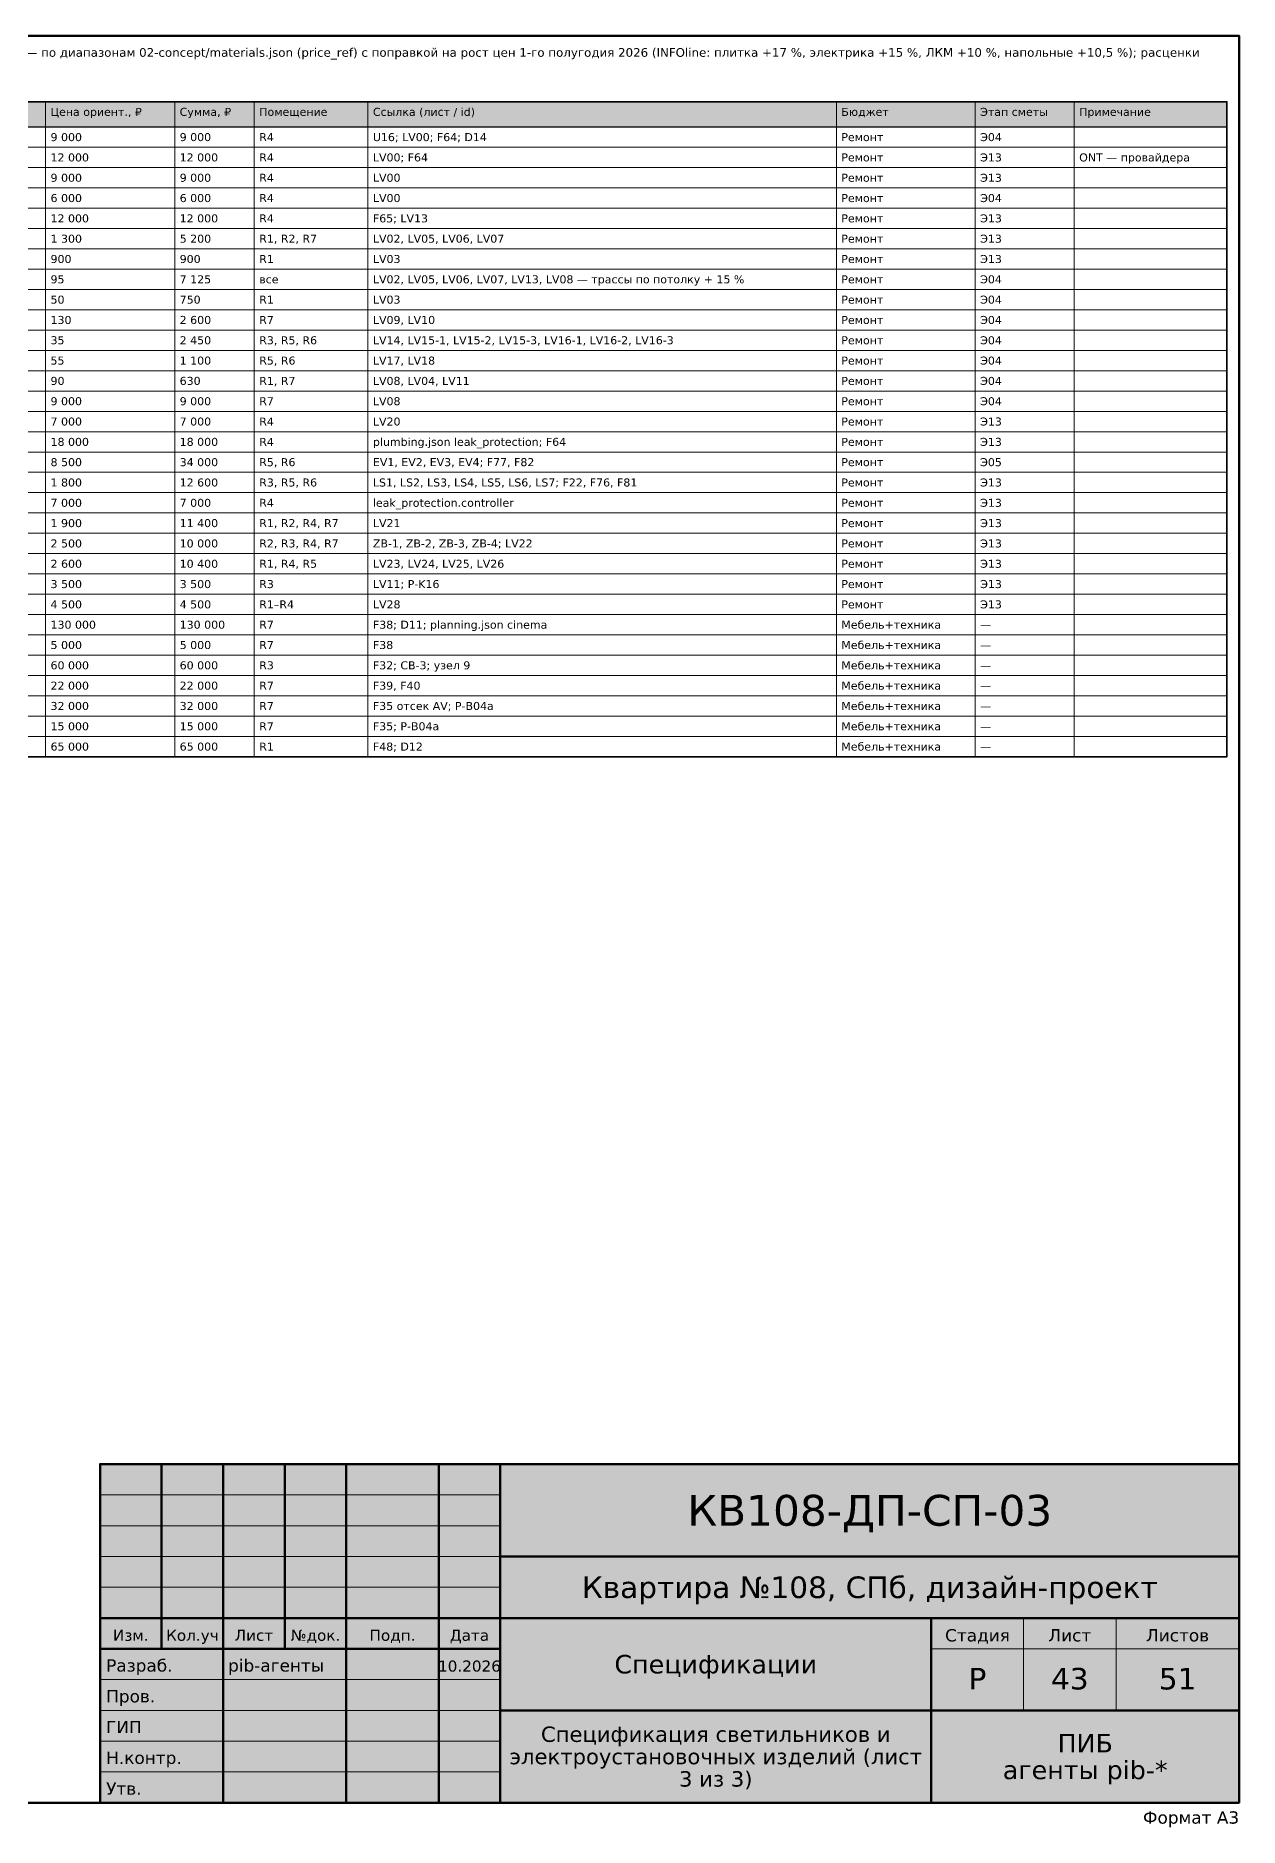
# Model space of a CAD drawing. Header units: millimetres. Extents: x 20 to 415, y 1 to 292.
# Drawn here: x 219.6 to 415, y 1 to 292 of the extents above; entities that cross this region are included whole.
import ezdxf
from ezdxf.enums import TextEntityAlignment as Align

# ---------------------------------------------------------------- set-up
doc = ezdxf.new("R2010")
doc.units = ezdxf.units.MM
doc.layers.add('FRAME', color=7, linetype='CONTINUOUS')
doc.layers.add('TEXT', color=7, linetype='CONTINUOUS')
doc.styles.add('GOST', font='DejaVuSans.ttf')

msp = doc.modelspace()

# ---------------------------------------------------------------- hatches: boundary and pattern name
at = {"layer": 'FRAME', "true_color": 0xffffff}
h = msp.add_hatch(color=7, dxfattribs=at)
h.dxf.hatch_style = 1
h.paths.add_polyline_path([(230, 5), (415, 5), (415, 60), (230, 60)])
at = {"layer": 'TEXT', "true_color": 0xe6e6e6}
h = msp.add_hatch(color=7, dxfattribs=at)
h.dxf.hatch_style = 1
h.paths.add_polyline_path([(22, 277.2), (413, 277.2), (413, 281.3), (22, 281.3)])

# ---------------------------------------------------------------- linework, layer by layer
at = {"layer": 'FRAME', "color": 7, "lineweight": 50}
for points in [[(20, 5), (415, 5), (415, 292), (20, 292)], [(230, 5), (415, 5), (415, 60), (230, 60)]]:
    msp.add_lwpolyline(points, close=True, dxfattribs=at)
for points in [[(240, 30), (240, 60)], [(250, 5), (250, 60)], [(260, 30), (260, 60)], [(270, 5), (270, 60)], [(285, 5), (285, 60)], [(295, 5), (295, 60)], [(295, 45), (415, 45)], [(230, 35), (295, 35)], [(295, 35), (415, 35)], [(365, 5), (365, 35)], [(230, 30), (295, 30)], [(295, 20), (415, 20)]]:
    msp.add_lwpolyline(points, dxfattribs=at)
at = {"layer": 'FRAME', "color": 7, "lineweight": 20}
for points in [[(230, 55), (295, 55)], [(230, 50), (295, 50)], [(230, 45), (295, 45)], [(230, 40), (295, 40)], [(380, 20), (380, 35)], [(395, 20), (395, 35)], [(365, 30), (415, 30)], [(230, 25), (295, 25)], [(230, 20), (295, 20)], [(230, 15), (295, 15)], [(230, 10), (295, 10)]]:
    msp.add_lwpolyline(points, dxfattribs=at)
at = {"layer": 'TEXT', "color": 7, "lineweight": 25}
msp.add_lwpolyline([(22, 277.2), (413, 277.2), (413, 281.3), (22, 281.3)], close=True, dxfattribs=at)
at = {"layer": 'TEXT', "color": 7, "lineweight": 35}
msp.add_lwpolyline([(22, 174.9), (413, 174.9), (413, 281.3), (22, 281.3)], close=True, dxfattribs=at)
at = {"layer": 'TEXT', "color": 7, "lineweight": 15}
for points in [[(221.17, 281.3), (221.17, 277.2)], [(242.14, 281.3), (242.14, 277.2)], [(255.06, 281.3), (255.06, 277.2)], [(273.52, 281.3), (273.52, 277.2)], [(349.59, 281.3), (349.59, 277.2)], [(372.15, 281.3), (372.15, 277.2)], [(388.22, 281.3), (388.22, 277.2)], [(413, 281.3), (413, 277.2)], [(221.17, 277.2), (221.17, 273.9)], [(242.14, 277.2), (242.14, 273.9)], [(255.06, 277.2), (255.06, 273.9)], [(273.52, 277.2), (273.52, 273.9)], [(349.59, 277.2), (349.59, 273.9)], [(372.15, 277.2), (372.15, 273.9)], [(388.22, 277.2), (388.22, 273.9)], [(413, 277.2), (413, 273.9)], [(221.17, 273.9), (221.17, 270.6)], [(242.14, 273.9), (242.14, 270.6)], [(255.06, 273.9), (255.06, 270.6)], [(273.52, 273.9), (273.52, 270.6)], [(349.59, 273.9), (349.59, 270.6)], [(372.15, 273.9), (372.15, 270.6)], [(388.22, 273.9), (388.22, 270.6)], [(413, 273.9), (413, 270.6)], [(221.17, 270.6), (221.17, 267.3)], [(242.14, 270.6), (242.14, 267.3)], [(255.06, 270.6), (255.06, 267.3)], [(273.52, 270.6), (273.52, 267.3)], [(349.59, 270.6), (349.59, 267.3)], [(372.15, 270.6), (372.15, 267.3)], [(388.22, 270.6), (388.22, 267.3)], [(413, 270.6), (413, 267.3)], [(221.17, 267.3), (221.17, 264)], [(242.14, 267.3), (242.14, 264)], [(255.06, 267.3), (255.06, 264)], [(273.52, 267.3), (273.52, 264)], [(349.59, 267.3), (349.59, 264)], [(372.15, 267.3), (372.15, 264)], [(388.22, 267.3), (388.22, 264)], [(413, 267.3), (413, 264)], [(221.17, 264), (221.17, 260.7)], [(242.14, 264), (242.14, 260.7)], [(255.06, 264), (255.06, 260.7)], [(273.52, 264), (273.52, 260.7)], [(349.59, 264), (349.59, 260.7)], [(372.15, 264), (372.15, 260.7)], [(388.22, 264), (388.22, 260.7)], [(413, 264), (413, 260.7)], [(221.17, 260.7), (221.17, 257.4)], [(242.14, 260.7), (242.14, 257.4)], [(255.06, 260.7), (255.06, 257.4)], [(273.52, 260.7), (273.52, 257.4)], [(349.59, 260.7), (349.59, 257.4)], [(372.15, 260.7), (372.15, 257.4)], [(388.22, 260.7), (388.22, 257.4)], [(413, 260.7), (413, 257.4)], [(221.17, 257.4), (221.17, 254.1)], [(242.14, 257.4), (242.14, 254.1)], [(255.06, 257.4), (255.06, 254.1)], [(273.52, 257.4), (273.52, 254.1)], [(349.59, 257.4), (349.59, 254.1)], [(372.15, 257.4), (372.15, 254.1)], [(388.22, 257.4), (388.22, 254.1)], [(413, 257.4), (413, 254.1)], [(221.17, 254.1), (221.17, 250.8)], [(242.14, 254.1), (242.14, 250.8)], [(255.06, 254.1), (255.06, 250.8)], [(273.52, 254.1), (273.52, 250.8)], [(349.59, 254.1), (349.59, 250.8)], [(372.15, 254.1), (372.15, 250.8)], [(388.22, 254.1), (388.22, 250.8)], [(413, 254.1), (413, 250.8)], [(221.17, 250.8), (221.17, 247.5)], [(242.14, 250.8), (242.14, 247.5)], [(255.06, 250.8), (255.06, 247.5)], [(273.52, 250.8), (273.52, 247.5)], [(349.59, 250.8), (349.59, 247.5)], [(372.15, 250.8), (372.15, 247.5)], [(388.22, 250.8), (388.22, 247.5)], [(413, 250.8), (413, 247.5)], [(221.17, 247.5), (221.17, 244.2)], [(242.14, 247.5), (242.14, 244.2)], [(255.06, 247.5), (255.06, 244.2)], [(273.52, 247.5), (273.52, 244.2)], [(349.59, 247.5), (349.59, 244.2)], [(372.15, 247.5), (372.15, 244.2)], [(388.22, 247.5), (388.22, 244.2)], [(413, 247.5), (413, 244.2)], [(221.17, 244.2), (221.17, 240.9)], [(242.14, 244.2), (242.14, 240.9)], [(255.06, 244.2), (255.06, 240.9)], [(273.52, 244.2), (273.52, 240.9)], [(349.59, 244.2), (349.59, 240.9)], [(372.15, 244.2), (372.15, 240.9)], [(388.22, 244.2), (388.22, 240.9)], [(413, 244.2), (413, 240.9)], [(221.17, 240.9), (221.17, 237.6)], [(242.14, 240.9), (242.14, 237.6)], [(255.06, 240.9), (255.06, 237.6)], [(273.52, 240.9), (273.52, 237.6)], [(349.59, 240.9), (349.59, 237.6)], [(372.15, 240.9), (372.15, 237.6)], [(388.22, 240.9), (388.22, 237.6)], [(413, 240.9), (413, 237.6)], [(221.17, 237.6), (221.17, 234.3)], [(242.14, 237.6), (242.14, 234.3)], [(255.06, 237.6), (255.06, 234.3)], [(273.52, 237.6), (273.52, 234.3)], [(349.59, 237.6), (349.59, 234.3)], [(372.15, 237.6), (372.15, 234.3)], [(388.22, 237.6), (388.22, 234.3)], [(413, 237.6), (413, 234.3)], [(221.17, 234.3), (221.17, 231)], [(242.14, 234.3), (242.14, 231)], [(255.06, 234.3), (255.06, 231)], [(273.52, 234.3), (273.52, 231)], [(349.59, 234.3), (349.59, 231)], [(372.15, 234.3), (372.15, 231)], [(388.22, 234.3), (388.22, 231)], [(413, 234.3), (413, 231)], [(221.17, 231), (221.17, 227.7)], [(242.14, 231), (242.14, 227.7)], [(255.06, 231), (255.06, 227.7)], [(273.52, 231), (273.52, 227.7)], [(349.59, 231), (349.59, 227.7)], [(372.15, 231), (372.15, 227.7)], [(388.22, 231), (388.22, 227.7)], [(413, 231), (413, 227.7)], [(221.17, 227.7), (221.17, 224.4)], [(242.14, 227.7), (242.14, 224.4)], [(255.06, 227.7), (255.06, 224.4)], [(273.52, 227.7), (273.52, 224.4)], [(349.59, 227.7), (349.59, 224.4)], [(372.15, 227.7), (372.15, 224.4)], [(388.22, 227.7), (388.22, 224.4)], [(413, 227.7), (413, 224.4)], [(221.17, 224.4), (221.17, 221.1)], [(242.14, 224.4), (242.14, 221.1)], [(255.06, 224.4), (255.06, 221.1)], [(273.52, 224.4), (273.52, 221.1)], [(349.59, 224.4), (349.59, 221.1)], [(372.15, 224.4), (372.15, 221.1)], [(388.22, 224.4), (388.22, 221.1)], [(413, 224.4), (413, 221.1)], [(221.17, 221.1), (221.17, 217.8)], [(242.14, 221.1), (242.14, 217.8)], [(255.06, 221.1), (255.06, 217.8)], [(273.52, 221.1), (273.52, 217.8)], [(349.59, 221.1), (349.59, 217.8)], [(372.15, 221.1), (372.15, 217.8)], [(388.22, 221.1), (388.22, 217.8)], [(413, 221.1), (413, 217.8)], [(221.17, 217.8), (221.17, 214.5)], [(242.14, 217.8), (242.14, 214.5)], [(255.06, 217.8), (255.06, 214.5)], [(273.52, 217.8), (273.52, 214.5)], [(349.59, 217.8), (349.59, 214.5)], [(372.15, 217.8), (372.15, 214.5)], [(388.22, 217.8), (388.22, 214.5)], [(413, 217.8), (413, 214.5)], [(221.17, 214.5), (221.17, 211.2)], [(242.14, 214.5), (242.14, 211.2)], [(255.06, 214.5), (255.06, 211.2)], [(273.52, 214.5), (273.52, 211.2)], [(349.59, 214.5), (349.59, 211.2)], [(372.15, 214.5), (372.15, 211.2)], [(388.22, 214.5), (388.22, 211.2)], [(413, 214.5), (413, 211.2)], [(221.17, 211.2), (221.17, 207.9)], [(242.14, 211.2), (242.14, 207.9)], [(255.06, 211.2), (255.06, 207.9)], [(273.52, 211.2), (273.52, 207.9)], [(349.59, 211.2), (349.59, 207.9)], [(372.15, 211.2), (372.15, 207.9)], [(388.22, 211.2), (388.22, 207.9)], [(413, 211.2), (413, 207.9)], [(221.17, 207.9), (221.17, 204.6)], [(242.14, 207.9), (242.14, 204.6)], [(255.06, 207.9), (255.06, 204.6)], [(273.52, 207.9), (273.52, 204.6)], [(349.59, 207.9), (349.59, 204.6)], [(372.15, 207.9), (372.15, 204.6)], [(388.22, 207.9), (388.22, 204.6)], [(413, 207.9), (413, 204.6)], [(221.17, 204.6), (221.17, 201.3)], [(242.14, 204.6), (242.14, 201.3)], [(255.06, 204.6), (255.06, 201.3)], [(273.52, 204.6), (273.52, 201.3)], [(349.59, 204.6), (349.59, 201.3)], [(372.15, 204.6), (372.15, 201.3)], [(388.22, 204.6), (388.22, 201.3)], [(413, 204.6), (413, 201.3)], [(221.17, 201.3), (221.17, 198)], [(242.14, 201.3), (242.14, 198)], [(255.06, 201.3), (255.06, 198)], [(273.52, 201.3), (273.52, 198)], [(349.59, 201.3), (349.59, 198)], [(372.15, 201.3), (372.15, 198)], [(388.22, 201.3), (388.22, 198)], [(413, 201.3), (413, 198)], [(221.17, 198), (221.17, 194.7)], [(242.14, 198), (242.14, 194.7)], [(255.06, 198), (255.06, 194.7)], [(273.52, 198), (273.52, 194.7)], [(349.59, 198), (349.59, 194.7)], [(372.15, 198), (372.15, 194.7)], [(388.22, 198), (388.22, 194.7)], [(413, 198), (413, 194.7)], [(221.17, 194.7), (221.17, 191.4)], [(242.14, 194.7), (242.14, 191.4)], [(255.06, 194.7), (255.06, 191.4)], [(273.52, 194.7), (273.52, 191.4)], [(349.59, 194.7), (349.59, 191.4)], [(372.15, 194.7), (372.15, 191.4)], [(388.22, 194.7), (388.22, 191.4)], [(413, 194.7), (413, 191.4)], [(221.17, 191.4), (221.17, 188.1)], [(242.14, 191.4), (242.14, 188.1)], [(255.06, 191.4), (255.06, 188.1)], [(273.52, 191.4), (273.52, 188.1)], [(349.59, 191.4), (349.59, 188.1)], [(372.15, 191.4), (372.15, 188.1)], [(388.22, 191.4), (388.22, 188.1)], [(413, 191.4), (413, 188.1)], [(221.17, 188.1), (221.17, 184.8)], [(242.14, 188.1), (242.14, 184.8)], [(255.06, 188.1), (255.06, 184.8)], [(273.52, 188.1), (273.52, 184.8)], [(349.59, 188.1), (349.59, 184.8)], [(372.15, 188.1), (372.15, 184.8)], [(388.22, 188.1), (388.22, 184.8)], [(413, 188.1), (413, 184.8)], [(221.17, 184.8), (221.17, 181.5)], [(242.14, 184.8), (242.14, 181.5)], [(255.06, 184.8), (255.06, 181.5)], [(273.52, 184.8), (273.52, 181.5)], [(349.59, 184.8), (349.59, 181.5)], [(372.15, 184.8), (372.15, 181.5)], [(388.22, 184.8), (388.22, 181.5)], [(413, 184.8), (413, 181.5)], [(221.17, 181.5), (221.17, 178.2)], [(242.14, 181.5), (242.14, 178.2)], [(255.06, 181.5), (255.06, 178.2)], [(273.52, 181.5), (273.52, 178.2)], [(349.59, 181.5), (349.59, 178.2)], [(372.15, 181.5), (372.15, 178.2)], [(388.22, 181.5), (388.22, 178.2)], [(413, 181.5), (413, 178.2)], [(221.17, 178.2), (221.17, 174.9)], [(242.14, 178.2), (242.14, 174.9)], [(255.06, 178.2), (255.06, 174.9)], [(273.52, 178.2), (273.52, 174.9)], [(349.59, 178.2), (349.59, 174.9)], [(372.15, 178.2), (372.15, 174.9)], [(388.22, 178.2), (388.22, 174.9)], [(413, 178.2), (413, 174.9)]]:
    msp.add_lwpolyline(points, dxfattribs=at)
for points in [[(22, 273.9), (413, 273.9), (413, 277.2), (22, 277.2)], [(22, 270.6), (413, 270.6), (413, 273.9), (22, 273.9)], [(22, 267.3), (413, 267.3), (413, 270.6), (22, 270.6)], [(22, 264), (413, 264), (413, 267.3), (22, 267.3)], [(22, 260.7), (413, 260.7), (413, 264), (22, 264)], [(22, 257.4), (413, 257.4), (413, 260.7), (22, 260.7)], [(22, 254.1), (413, 254.1), (413, 257.4), (22, 257.4)], [(22, 250.8), (413, 250.8), (413, 254.1), (22, 254.1)], [(22, 247.5), (413, 247.5), (413, 250.8), (22, 250.8)], [(22, 244.2), (413, 244.2), (413, 247.5), (22, 247.5)], [(22, 240.9), (413, 240.9), (413, 244.2), (22, 244.2)], [(22, 237.6), (413, 237.6), (413, 240.9), (22, 240.9)], [(22, 234.3), (413, 234.3), (413, 237.6), (22, 237.6)], [(22, 231), (413, 231), (413, 234.3), (22, 234.3)], [(22, 227.7), (413, 227.7), (413, 231), (22, 231)], [(22, 224.4), (413, 224.4), (413, 227.7), (22, 227.7)], [(22, 221.1), (413, 221.1), (413, 224.4), (22, 224.4)], [(22, 217.8), (413, 217.8), (413, 221.1), (22, 221.1)], [(22, 214.5), (413, 214.5), (413, 217.8), (22, 217.8)], [(22, 211.2), (413, 211.2), (413, 214.5), (22, 214.5)], [(22, 207.9), (413, 207.9), (413, 211.2), (22, 211.2)], [(22, 204.6), (413, 204.6), (413, 207.9), (22, 207.9)], [(22, 201.3), (413, 201.3), (413, 204.6), (22, 204.6)], [(22, 198), (413, 198), (413, 201.3), (22, 201.3)], [(22, 194.7), (413, 194.7), (413, 198), (22, 198)], [(22, 191.4), (413, 191.4), (413, 194.7), (22, 194.7)], [(22, 188.1), (413, 188.1), (413, 191.4), (22, 191.4)], [(22, 184.8), (413, 184.8), (413, 188.1), (22, 188.1)], [(22, 181.5), (413, 181.5), (413, 184.8), (22, 184.8)], [(22, 178.2), (413, 178.2), (413, 181.5), (22, 181.5)], [(22, 174.9), (413, 174.9), (413, 178.2), (22, 178.2)]]:
    msp.add_lwpolyline(points, close=True, dxfattribs=at)

# ---------------------------------------------------------------- texts
at = {"layer": 'FRAME', "color": 7, "style": 'GOST'}
for s, height, p in [('КВ108-ДП-СП-03', 5, (355, 50)), ('Квартира №108, СПб, дизайн-проект', 3.5, (355, 38.25)), ('Изм.', 1.8, (235, 31.3)), ('Кол.уч', 1.8, (245, 31.3)), ('Лист', 1.8, (255, 31.3)), ('№док.', 1.8, (265, 31.3)), ('Подп.', 1.8, (277.5, 31.3)), ('Дата', 1.8, (290, 31.3)), ('Стадия', 2, (372.5, 31.2)), ('Лист', 2, (387.5, 31.2)), ('Листов', 2, (405, 31.2)), ('10.2026', 1.8, (290, 26.3)), ('Спецификации', 3, (330, 26)), ('Р', 3.5, (372.5, 23.4)), ('43', 3.5, (387.5, 23.4)), ('51', 3.5, (405, 23.4)), ('Спецификация светильников и', 2.5, (330, 14.88)), ('ПИБ', 3, (390, 13.18)), ('электроустановочных изделий (лист', 2.5, (330, 11.25)), ('агенты pib-*', 3, (390, 8.83)), ('3 из 3)', 2.5, (330, 7.62))]:
    msp.add_text(s, height=height, dxfattribs=at).set_placement(p, align=Align.CENTER)
for s, p in [('Разраб.', (231, 26.3)), ('pib-агенты', (250.8, 26.3)), ('Пров.', (231, 21.3)), ('ГИП', (231, 16.3)), ('Н.контр.', (231, 11.3)), ('Утв.', (231, 6.3))]:
    msp.add_text(s, height=2, dxfattribs=at).set_placement(p)
msp.add_text('Формат A3', height=2, dxfattribs=at).set_placement((415, 1.6), align=Align.RIGHT)
at = {"layer": 'TEXT', "color": 7, "style": 'GOST'}
for s, height, p in [('Цены — ориентировочные для Санкт-Петербурга на 10.2026 (средний сегмент, розница/подрядчики), не являются офертой и подлежат проверке у поставщиков перед закупкой. Материалы — по диапазонам 02-concept/materials.json (price_ref) с поправкой на рост цен 1-го полугодия 2026 (INFOline: плитка +17 %, электрика +15 %, ЛКМ +10 %, напольные +10,5 %); расценки', 1.4, (22, 288.6)), ('Цена ориент., ₽', 1.3, (221.97, 279)), ('Сумма, ₽', 1.3, (242.94, 279)), ('Помещение', 1.3, (255.86, 279)), ('Ссылка (лист / id)', 1.3, (274.32, 279)), ('Бюджет', 1.3, (350.39, 279)), ('Этап сметы', 1.3, (372.95, 279)), ('Примечание', 1.3, (389.02, 279)), ('9 000', 1.3, (221.97, 274.9)), ('9 000', 1.3, (242.94, 274.9)), ('R4', 1.3, (255.86, 274.9)), ('U16; LV00; F64; D14', 1.3, (274.32, 274.9)), ('Ремонт', 1.3, (350.39, 274.9)), ('Э04', 1.3, (372.95, 274.9)), ('12 000', 1.3, (221.97, 271.6)), ('12 000', 1.3, (242.94, 271.6)), ('R4', 1.3, (255.86, 271.6)), ('LV00; F64', 1.3, (274.32, 271.6)), ('Ремонт', 1.3, (350.39, 271.6)), ('Э13', 1.3, (372.95, 271.6)), ('ONT — провайдера', 1.3, (389.02, 271.6)), ('9 000', 1.3, (221.97, 268.3)), ('9 000', 1.3, (242.94, 268.3)), ('R4', 1.3, (255.86, 268.3)), ('LV00', 1.3, (274.32, 268.3)), ('Ремонт', 1.3, (350.39, 268.3)), ('Э13', 1.3, (372.95, 268.3)), ('6 000', 1.3, (221.97, 265)), ('6 000', 1.3, (242.94, 265)), ('R4', 1.3, (255.86, 265)), ('LV00', 1.3, (274.32, 265)), ('Ремонт', 1.3, (350.39, 265)), ('Э04', 1.3, (372.95, 265)), ('12 000', 1.3, (221.97, 261.7)), ('12 000', 1.3, (242.94, 261.7)), ('R4', 1.3, (255.86, 261.7)), ('F65; LV13', 1.3, (274.32, 261.7)), ('Ремонт', 1.3, (350.39, 261.7)), ('Э13', 1.3, (372.95, 261.7)), ('1 300', 1.3, (221.97, 258.4)), ('5 200', 1.3, (242.94, 258.4)), ('R1, R2, R7', 1.3, (255.86, 258.4)), ('LV02, LV05, LV06, LV07', 1.3, (274.32, 258.4)), ('Ремонт', 1.3, (350.39, 258.4)), ('Э13', 1.3, (372.95, 258.4)), ('900', 1.3, (221.97, 255.1)), ('900', 1.3, (242.94, 255.1)), ('R1', 1.3, (255.86, 255.1)), ('LV03', 1.3, (274.32, 255.1)), ('Ремонт', 1.3, (350.39, 255.1)), ('Э13', 1.3, (372.95, 255.1)), ('95', 1.3, (221.97, 251.8)), ('7 125', 1.3, (242.94, 251.8)), ('все', 1.3, (255.86, 251.8)), ('LV02, LV05, LV06, LV07, LV13, LV08 — трассы по потолку + 15 %', 1.3, (274.32, 251.8)), ('Ремонт', 1.3, (350.39, 251.8)), ('Э04', 1.3, (372.95, 251.8)), ('50', 1.3, (221.97, 248.5)), ('750', 1.3, (242.94, 248.5)), ('R1', 1.3, (255.86, 248.5)), ('LV03', 1.3, (274.32, 248.5)), ('Ремонт', 1.3, (350.39, 248.5)), ('Э04', 1.3, (372.95, 248.5)), ('130', 1.3, (221.97, 245.2)), ('2 600', 1.3, (242.94, 245.2)), ('R7', 1.3, (255.86, 245.2)), ('LV09, LV10', 1.3, (274.32, 245.2)), ('Ремонт', 1.3, (350.39, 245.2)), ('Э04', 1.3, (372.95, 245.2)), ('35', 1.3, (221.97, 241.9)), ('2 450', 1.3, (242.94, 241.9)), ('R3, R5, R6', 1.3, (255.86, 241.9)), ('LV14, LV15-1, LV15-2, LV15-3, LV16-1, LV16-2, LV16-3', 1.3, (274.32, 241.9)), ('Ремонт', 1.3, (350.39, 241.9)), ('Э04', 1.3, (372.95, 241.9)), ('55', 1.3, (221.97, 238.6)), ('1 100', 1.3, (242.94, 238.6)), ('R5, R6', 1.3, (255.86, 238.6)), ('LV17, LV18', 1.3, (274.32, 238.6)), ('Ремонт', 1.3, (350.39, 238.6)), ('Э04', 1.3, (372.95, 238.6)), ('90', 1.3, (221.97, 235.3)), ('630', 1.3, (242.94, 235.3)), ('R1, R7', 1.3, (255.86, 235.3)), ('LV08, LV04, LV11', 1.3, (274.32, 235.3)), ('Ремонт', 1.3, (350.39, 235.3)), ('Э04', 1.3, (372.95, 235.3)), ('9 000', 1.3, (221.97, 232)), ('9 000', 1.3, (242.94, 232)), ('R7', 1.3, (255.86, 232)), ('LV08', 1.3, (274.32, 232)), ('Ремонт', 1.3, (350.39, 232)), ('Э04', 1.3, (372.95, 232)), ('7 000', 1.3, (221.97, 228.7)), ('7 000', 1.3, (242.94, 228.7)), ('R4', 1.3, (255.86, 228.7)), ('LV20', 1.3, (274.32, 228.7)), ('Ремонт', 1.3, (350.39, 228.7)), ('Э13', 1.3, (372.95, 228.7)), ('18 000', 1.3, (221.97, 225.4)), ('18 000', 1.3, (242.94, 225.4)), ('R4', 1.3, (255.86, 225.4)), ('plumbing.json leak_protection; F64', 1.3, (274.32, 225.4)), ('Ремонт', 1.3, (350.39, 225.4)), ('Э13', 1.3, (372.95, 225.4)), ('8 500', 1.3, (221.97, 222.1)), ('34 000', 1.3, (242.94, 222.1)), ('R5, R6', 1.3, (255.86, 222.1)), ('EV1, EV2, EV3, EV4; F77, F82', 1.3, (274.32, 222.1)), ('Ремонт', 1.3, (350.39, 222.1)), ('Э05', 1.3, (372.95, 222.1)), ('1 800', 1.3, (221.97, 218.8)), ('12 600', 1.3, (242.94, 218.8)), ('R3, R5, R6', 1.3, (255.86, 218.8)), ('LS1, LS2, LS3, LS4, LS5, LS6, LS7; F22, F76, F81', 1.3, (274.32, 218.8)), ('Ремонт', 1.3, (350.39, 218.8)), ('Э13', 1.3, (372.95, 218.8)), ('7 000', 1.3, (221.97, 215.5)), ('7 000', 1.3, (242.94, 215.5)), ('R4', 1.3, (255.86, 215.5)), ('leak_protection.controller', 1.3, (274.32, 215.5)), ('Ремонт', 1.3, (350.39, 215.5)), ('Э13', 1.3, (372.95, 215.5)), ('1 900', 1.3, (221.97, 212.2)), ('11 400', 1.3, (242.94, 212.2)), ('R1, R2, R4, R7', 1.3, (255.86, 212.2)), ('LV21', 1.3, (274.32, 212.2)), ('Ремонт', 1.3, (350.39, 212.2)), ('Э13', 1.3, (372.95, 212.2)), ('2 500', 1.3, (221.97, 208.9)), ('10 000', 1.3, (242.94, 208.9)), ('R2, R3, R4, R7', 1.3, (255.86, 208.9)), ('ZB-1, ZB-2, ZB-3, ZB-4; LV22', 1.3, (274.32, 208.9)), ('Ремонт', 1.3, (350.39, 208.9)), ('Э13', 1.3, (372.95, 208.9)), ('2 600', 1.3, (221.97, 205.6)), ('10 400', 1.3, (242.94, 205.6)), ('R1, R4, R5', 1.3, (255.86, 205.6)), ('LV23, LV24, LV25, LV26', 1.3, (274.32, 205.6)), ('Ремонт', 1.3, (350.39, 205.6)), ('Э13', 1.3, (372.95, 205.6)), ('3 500', 1.3, (221.97, 202.3)), ('3 500', 1.3, (242.94, 202.3)), ('R3', 1.3, (255.86, 202.3)), ('LV11; P-K16', 1.3, (274.32, 202.3)), ('Ремонт', 1.3, (350.39, 202.3)), ('Э13', 1.3, (372.95, 202.3)), ('4 500', 1.3, (221.97, 199)), ('4 500', 1.3, (242.94, 199)), ('R1–R4', 1.3, (255.86, 199)), ('LV28', 1.3, (274.32, 199)), ('Ремонт', 1.3, (350.39, 199)), ('Э13', 1.3, (372.95, 199)), ('130 000', 1.3, (221.97, 195.7)), ('130 000', 1.3, (242.94, 195.7)), ('R7', 1.3, (255.86, 195.7)), ('F38; D11; planning.json cinema', 1.3, (274.32, 195.7)), ('Мебель+техника', 1.3, (350.39, 195.7)), ('—', 1.3, (372.95, 195.7)), ('5 000', 1.3, (221.97, 192.4)), ('5 000', 1.3, (242.94, 192.4)), ('R7', 1.3, (255.86, 192.4)), ('F38', 1.3, (274.32, 192.4)), ('Мебель+техника', 1.3, (350.39, 192.4)), ('—', 1.3, (372.95, 192.4)), ('60 000', 1.3, (221.97, 189.1)), ('60 000', 1.3, (242.94, 189.1)), ('R3', 1.3, (255.86, 189.1)), ('F32; CB-3; узел 9', 1.3, (274.32, 189.1)), ('Мебель+техника', 1.3, (350.39, 189.1)), ('—', 1.3, (372.95, 189.1)), ('22 000', 1.3, (221.97, 185.8)), ('22 000', 1.3, (242.94, 185.8)), ('R7', 1.3, (255.86, 185.8)), ('F39, F40', 1.3, (274.32, 185.8)), ('Мебель+техника', 1.3, (350.39, 185.8)), ('—', 1.3, (372.95, 185.8)), ('32 000', 1.3, (221.97, 182.5)), ('32 000', 1.3, (242.94, 182.5)), ('R7', 1.3, (255.86, 182.5)), ('F35 отсек AV; P-B04a', 1.3, (274.32, 182.5)), ('Мебель+техника', 1.3, (350.39, 182.5)), ('15 000', 1.3, (221.97, 179.2)), ('15 000', 1.3, (242.94, 179.2)), ('R7', 1.3, (255.86, 179.2)), ('F35; P-B04a', 1.3, (274.32, 179.2)), ('Мебель+техника', 1.3, (350.39, 179.2)), ('—', 1.3, (372.95, 182.5)), ('—', 1.3, (372.95, 179.2)), ('65 000', 1.3, (221.97, 175.9)), ('65 000', 1.3, (242.94, 175.9)), ('R1', 1.3, (255.86, 175.9)), ('F48; D12', 1.3, (274.32, 175.9)), ('Мебель+техника', 1.3, (350.39, 175.9)), ('—', 1.3, (372.95, 175.9))]:
    msp.add_text(s, height=height, dxfattribs=at).set_placement(p)

doc.saveas('drawing.dxf')
